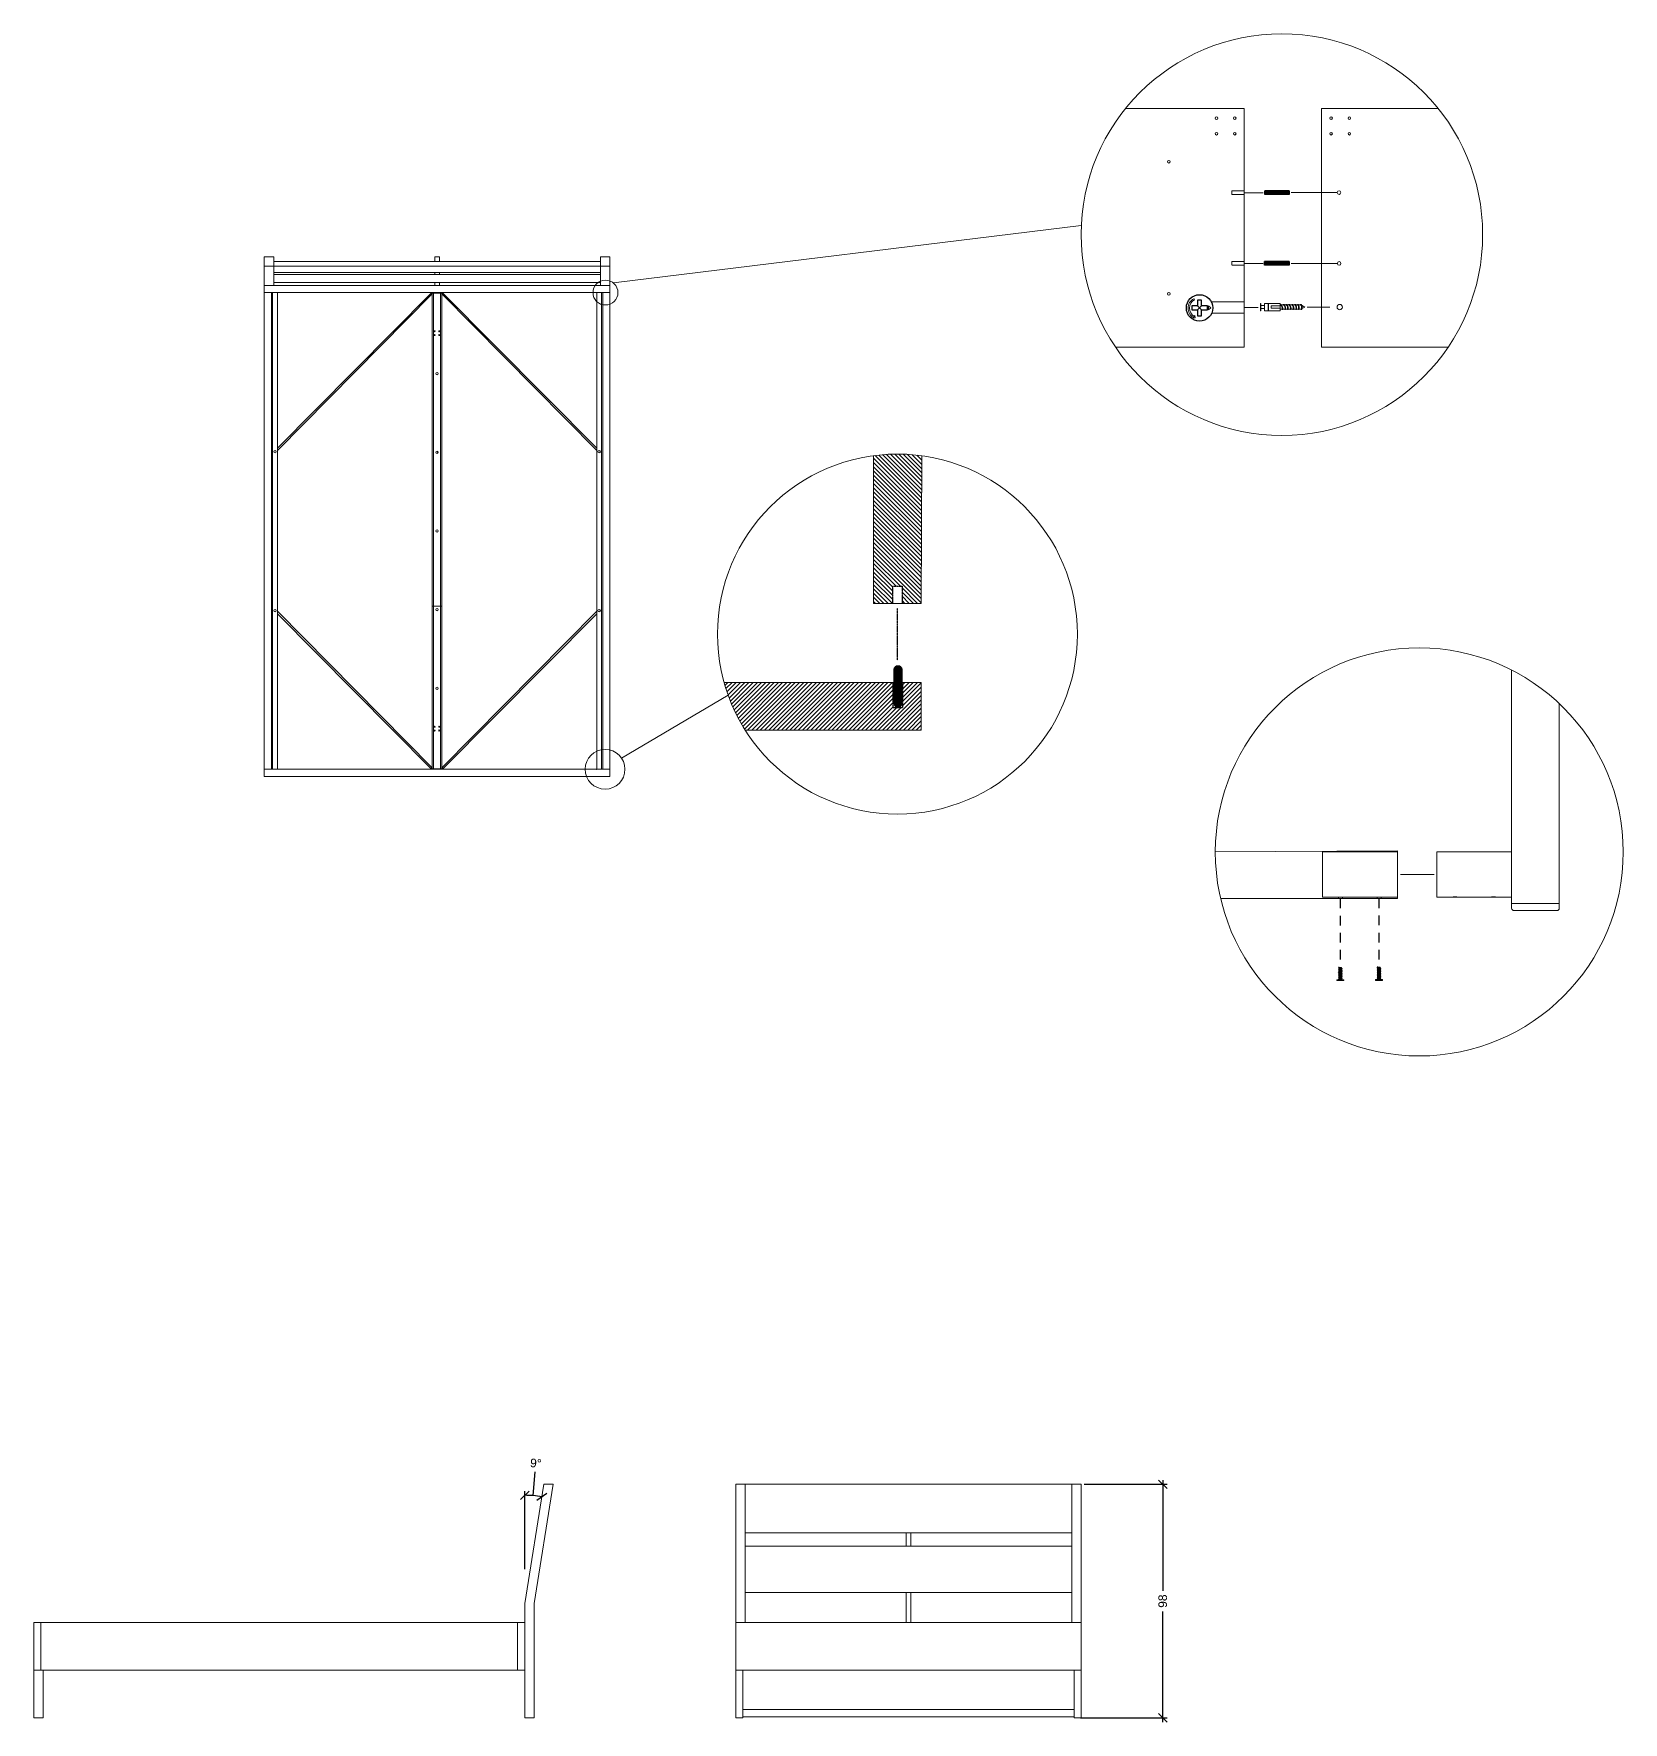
# Model space of a CAD drawing. Header units: inches. Extents: x 157 to 4696, y 42 to 3216.
# Drawn here: x 3013 to 3680, y 2423 to 3131 of the extents above; entities that cross this region are included whole.
import ezdxf

# ---------------------------------------------------------------- set-up
doc = ezdxf.new("R2010")
doc.units = ezdxf.units.IN
doc.header["$MEASUREMENT"] = 0
for name, pattern in [('DASHDOT', [1, 0.5, -0.25, 0, -0.25]), ('HIDDEN', [0.375, 0.25, -0.125]), ('HIDDEN2', [0.1875, 0.125, -0.0625])]:
    doc.linetypes.add(name, pattern=pattern)
for name, color, linetype, lineweight in [('Arredi', 3, 'Continuous', 30), ('quote', 1, 'Continuous', 15), ('Simbologia', 8, 'DASHDOT', 18)]:
    doc.layers.add(name, color=color, linetype=linetype, lineweight=lineweight)
doc.layers.add('Dettagli', color=210, linetype='Continuous', lineweight=0, plot=False)
doc.layers.add('linee di prosp', color=6, linetype='Continuous')
doc.layers.add('viti e cerniere', color=3, linetype='Continuous')
doc.styles.add('ARIAL', font='arial.ttf')
doc.dimstyles.new('TICK_36', dxfattribs={"dimtxt": 3.6, "dimasz": 3.6, "dimexe": 1.8, "dimexo": 1.2, "dimgap": 1.8, "dimtad": 0, "dimdec": 0, "dimzin": 0, "dimdsep": 46, "dimtxsty": 'ARIAL', "dimblk": 'OBLIQUE', "dimcen": 1.8, "dimdle": 1.8, "dimclrd": 256, "dimclrt": 256, "dimadec": 0, "dimazin": 0, "dimtfac": 1, "dimtdec": 0, "dimtmove": 1, "dimatfit": 3, "dimldrblk": 'OPEN90', "dimfxl": 1, "dimtfill": 1, "dimtolj": 1, "dimtzin": 0, "dimarcsym": 0})

# ---------------------------------------------------------------- blocks, each defined once
blk = doc.blocks.new('_Oblique')
at = {"color": 0, "linetype": 'ByBlock', "lineweight": -2}
blk.add_line((-0.5, -0.5), (0.5, 0.5), dxfattribs=at)
blk = doc.blocks.new('*D46')
at = {"layer": 'Defpoints', "color": 0, "linetype": 'Continuous', "transparency": 16777216}
for p in [(3224.06, 2517.89), (3226.88, 2520.34), (3219.27, 2485.91), (3219.27, 2472.75), (3219.27, 2472.75)]:
    blk.add_point(p, dxfattribs=at)
at = {"layer": 'Simbologia', "linetype": 'Continuous', "lineweight": -2, "transparency": 16777216}
blk.add_line((3222.86, 2518), (3223.66, 2527.97), dxfattribs=at)
at = {"layer": 'Simbologia', "color": 0, "linetype": 'Continuous', "lineweight": -2, "transparency": 16777216}
blk.add_line((3219.27, 2487.11), (3219.27, 2519.95), dxfattribs=at)
at = {"layer": 'Simbologia', "linetype": 'Continuous', "lineweight": -2, "transparency": 16777216}
blk.add_arc((3219.27, 2472.75), 45.39, 80.90972, 90, dxfattribs=at)
at = {"layer": 'Simbologia', "linetype": 'Continuous', "lineweight": -2, "transparency": 16777216, "xscale": 3.6, "yscale": 3.6, "zscale": 3.6}
for p, rotation in [((3219.27, 2518.15), 180.0000000000007), ((3226.44, 2517.58), 350.9097230791774)]:
    blk.add_blockref('_Oblique', p, dxfattribs=dict(at, rotation=rotation))
at = {"layer": 'Simbologia', "linetype": 'Continuous', "transparency": 16777216, "insert": (3223.94, 2531.6), "char_height": 3.6, "attachment_point": 5, "rotation": 355.45486, "style": 'ARIAL', "bg_fill": 3, "box_fill_scale": 1.25, "bg_fill_color": 256, "bg_fill_true_color": 13158600, "bg_fill_transparency": 0}
blk.add_mtext('\\A1;9°', dxfattribs=at)
blk = doc.blocks.new('_Open90')
at = {"color": 0, "linetype": 'ByBlock', "lineweight": -2}
for p, q in [((0, 0), (-1, 0)), ((-0.5, 0.5), (0, 0)), ((0, 0), (-0.5, -0.5))]:
    blk.add_line(p, q, dxfattribs=at)
blk = doc.blocks.new('*D48')
at = {"layer": 'Defpoints', "color": 0, "linetype": 'Continuous', "transparency": 16777216}
for p in [(3452.8, 2522.75), (3451.3, 2424.75), (3486.99, 2424.75)]:
    blk.add_point(p, dxfattribs=at)
at = {"layer": 'Simbologia', "color": 0, "linetype": 'Continuous', "lineweight": -2, "transparency": 16777216}
for p, q in [((3454, 2522.75), (3488.79, 2522.75)), ((3452.5, 2424.75), (3488.79, 2424.75))]:
    blk.add_line(p, q, dxfattribs=at)
at = {"layer": 'Simbologia', "linetype": 'Continuous', "lineweight": -2, "transparency": 16777216}
for p, q in [((3486.99, 2524.55), (3486.99, 2478.13)), ((3486.99, 2422.95), (3486.99, 2469.37))]:
    blk.add_line(p, q, dxfattribs=at)
at = {"layer": 'Simbologia', "linetype": 'Continuous', "lineweight": -2, "transparency": 16777216, "xscale": 3.6, "yscale": 3.6, "zscale": 3.6}
for p, rotation in [((3486.99, 2522.75), 90), ((3486.99, 2424.75), 270)]:
    blk.add_blockref('_Oblique', p, dxfattribs=dict(at, rotation=rotation))
at = {"layer": 'Simbologia', "linetype": 'Continuous', "transparency": 16777216, "insert": (3486.99, 2473.75), "char_height": 3.6, "attachment_point": 5, "rotation": 90, "style": 'ARIAL', "bg_fill": 3, "box_fill_scale": 1.25, "bg_fill_color": 256, "bg_fill_true_color": 13158600, "bg_fill_transparency": 0}
blk.add_mtext('\\A1;98', dxfattribs=at)
blk = doc.blocks.new('tassello')
at = {"layer": 'viti e cerniere', "linetype": 'ByBlock', "lineweight": 100}
for p, q in [((0, 0.51), (0.21, 0.7)), ((0, 0.51), (0, 0.18)), ((0.21, 0), (0, 0.18)), ((0.21, 0.7), (3.71, 0.7)), ((0.21, 0.7), (0.21, 0)), ((0.21, 0.7), (0.21, 0.52)), ((0.21, 0.52), (0.75, 0.52)), ((0.21, 0.35), (0.9, 0.35)), ((0.9, 0.17), (0.21, 0.17)), ((0.75, 0.52), (3.71, 0.52)), ((0.9, 0.35), (0.9, 0.35)), ((0.9, 0.35), (3.71, 0.35)), ((0.9, 0.17), (3.71, 0.17)), ((3.92, 0.51), (3.71, 0.7)), ((3.71, 0.7), (3.71, 0)), ((3.71, 0), (3.92, 0.18)), ((3.92, 0.51), (3.92, 0.18)), ((3.71, 0), (0.21, 0))]:
    blk.add_line(p, q, dxfattribs=at)

msp = doc.modelspace()

# ---------------------------------------------------------------- hatches: boundary and pattern name
at = {"layer": 'Simbologia', "linetype": 'Continuous'}
h = msp.add_hatch(dxfattribs=at)
h.set_pattern_fill('ANSI31', color=256, scale=10, angle=90)
h.set_pattern_definition([(135, (-587.3917, 505.1594), (-0.88388348, -0.88388348), [])])
h.paths.add_polyline_path([(3365.666, 2892.289), (3373.72, 2892.289), (3373.72, 2899.467), (3377.611, 2899.467), (3377.611, 2892.289), (3385.666, 2892.289), (3385.837, 2954.25, 0.0670838), (3365.666, 2954.274)])
h = msp.add_hatch(dxfattribs=at)
h.set_pattern_fill('ANSI31', color=256, scale=10, angle=180)
h.set_pattern_definition([(225, (-587.3917, 505.1594), (0.88388348, -0.88388348), [])])
h.paths.add_polyline_path([(3385.666, 2839.118), (3385.666, 2859.118), (3377.806, 2859.118), (3377.806, 2848.558), (3373.915, 2848.558), (3373.915, 2859.118), (3302.938, 2859.118, 0.0728292), (3311.814, 2839.118)])

# ---------------------------------------------------------------- linework, layer by layer
at = {"layer": 'Arredi', "color": 0}
for p, q in [((3540.017, 3065.42), (3529.773, 3065.42)), ((3540.017, 3065.055), (3529.773, 3065.055)), ((3540.017, 3064.771), (3529.773, 3064.771)), ((3540.017, 3064.511), (3529.773, 3064.511)), ((3540.017, 3064.233), (3529.773, 3064.233)), ((3540.017, 3063.9), (3529.773, 3063.9)), ((3539.995, 3035.687), (3529.751, 3035.687)), ((3539.995, 3035.322), (3529.751, 3035.322)), ((3539.995, 3035.038), (3529.751, 3035.038)), ((3539.995, 3034.778), (3529.751, 3034.778)), ((3539.995, 3034.5), (3529.751, 3034.5)), ((3539.995, 3034.168), (3529.751, 3034.168))]:
    msp.add_line(p, q, dxfattribs=at)
for points in [[(3529.773, 3065.42), (3540.017, 3065.42), (3540.017, 3063.9), (3529.773, 3063.9)], [(3529.751, 3035.687), (3539.995, 3035.687), (3539.995, 3034.168), (3529.751, 3034.168)]]:
    msp.add_lwpolyline(points, close=True, dxfattribs=at)
at = {"layer": 'Dettagli', "color": 0, "linetype": 'Continuous'}
for p, q in [((3536.326, 3017.909), (3536.326, 3017.909)), ((3536.59, 3017.714), (3536.326, 3017.714)), ((3537.919, 3017.714), (3537.575, 3017.714)), ((3538.992, 3017.714), (3538.649, 3017.714)), ((3540.15, 3017.714), (3539.801, 3017.714)), ((3541.464, 3017.714), (3541.139, 3017.714)), ((3542.63, 3017.714), (3542.3, 3017.714)), ((3543.851, 3017.714), (3543.538, 3017.714)), ((3545.022, 3017.714), (3544.705, 3017.714)), ((3546.559, 3016.574), (3545.222, 3017.384)), ((3537.356, 3015.561), (3537.133, 3015.561)), ((3538.498, 3015.561), (3538.282, 3015.561)), ((3539.56, 3015.561), (3539.345, 3015.561)), ((3540.777, 3015.561), (3540.559, 3015.561)), ((3541.844, 3015.561), (3541.636, 3015.561)), ((3543.064, 3015.561), (3542.853, 3015.561)), ((3544.092, 3015.561), (3543.891, 3015.561)), ((3544.855, 3015.675), (3545.184, 3015.849)), ((3545.316, 3015.561), (3545.112, 3015.561)), ((3545.428, 3015.977), (3546.559, 3016.574))]:
    msp.add_line(p, q, dxfattribs=at)
for points in [[(3528.128, 3014.997), (3528.128, 3018.127), (3528.01, 3018.127), (3528.01, 3014.997)], [(3531.326, 3014.997), (3531.326, 3018.127), (3531.19, 3018.127), (3531.19, 3014.997)], [(3529.729, 3017.274), (3529.729, 3015.981), (3528.128, 3015.981), (3528.128, 3017.274)], [(3536.326, 3016.153), (3536.326, 3017.14), (3532.483, 3017.14), (3532.483, 3016.153)]]:
    msp.add_lwpolyline(points, close=True, dxfattribs=at)
for points in [[(3531.675, 3014.997), (3529.729, 3014.997), (3529.729, 3018.127), (3531.675, 3018.127)], [(3531.801, 3018.127), (3536.326, 3018.127), (3536.326, 3014.997), (3531.801, 3014.997)], [(3537.146, 3015.675), (3536.326, 3015.675), (3536.326, 3017.606), (3536.359, 3017.606)], [(3536.708, 3017.606), (3537.686, 3017.606)], [(3538.017, 3017.606), (3538.759, 3017.606)], [(3539.089, 3017.606), (3539.918, 3017.606)], [(3540.253, 3017.606), (3541.23, 3017.606)], [(3541.544, 3017.606), (3542.396, 3017.606)], [(3542.715, 3017.606), (3543.616, 3017.606)], [(3543.921, 3017.606), (3544.788, 3017.606)], [(3538.302, 3015.675), (3537.374, 3015.675)], [(3539.365, 3015.675), (3538.523, 3015.675)], [(3540.577, 3015.675), (3539.586, 3015.675)], [(3541.665, 3015.675), (3540.8, 3015.675)], [(3542.88, 3015.675), (3541.878, 3015.675)], [(3543.927, 3015.675), (3543.096, 3015.675)], [(3544.855, 3015.675), (3544.135, 3015.675)]]:
    msp.add_lwpolyline(points, dxfattribs=at)
for centre, start, end in [((3534.858, 3015.868), 352.29562, 50.25391), ((3535.097, 3015.97), 349.731763, 49.437145), ((3536.031, 3016.015), 348.59175, 47.744307), ((3536.27, 3016.116), 345.995783, 44.103487), ((3537.096, 3016.024), 348.361488, 47.409854), ((3537.335, 3016.125), 345.763133, 43.790117), ((3538.3, 3015.976), 349.568168, 49.190284), ((3538.539, 3016.078), 346.98181, 45.454157), ((3539.426, 3016.185), 344.21762, 41.756437), ((3539.665, 3016.287), 341.567988, 38.445553), ((3540.631, 3016.138), 345.444744, 43.364423), ((3540.87, 3016.239), 342.811975, 39.974111), ((3541.721, 3016.311), 340.936067, 37.685501), ((3541.96, 3016.412), 338.233937, 34.550471), ((3542.926, 3016.263), 342.184537, 39.197652), ((3543.165, 3016.365), 339.503689, 36.001238)]:
    msp.add_arc(centre, 2.296, start, end, dxfattribs=at)
at = {"layer": 'linee di prosp', "linetype": 'HIDDEN2'}
for p, q in [((3373.72, 2892.289), (3373.72, 2899.467)), ((3373.72, 2899.467), (3377.611, 2899.467)), ((3377.611, 2899.467), (3377.611, 2892.289))]:
    msp.add_line(p, q, dxfattribs=at)
msp.add_lwpolyline([(3377.806, 2859.118), (3377.806, 2848.558), (3373.915, 2848.558), (3373.915, 2859.118)], dxfattribs=at)
at = {"layer": 'quote', "color": 0}
for p, q in [((3110.003, 2819.704), (3110.003, 3037.704)), ((3110.003, 3037.704), (3114.003, 3037.704)), ((3110.003, 3037.704), (3114.003, 3037.704)), ((3110.003, 3033.704), (3110.003, 3037.704)), ((3114.003, 3033.704), (3110.003, 3033.704)), ((3114.003, 3037.704), (3114.003, 3033.704)), ((3114.003, 3033.704), (3114.003, 3035.704)), ((3114.003, 3035.704), (3198.207, 3035.704)), ((3114.003, 3029.704), (3114.003, 3033.704)), ((3114.003, 3033.704), (3198.504, 3033.704)), ((3251.003, 3033.704), (3166.501, 3033.704)), ((3251.003, 3035.704), (3166.798, 3035.704)), ((3183.503, 3037.704), (3181.503, 3037.704)), ((3181.503, 3037.704), (3181.503, 3035.704)), ((3181.503, 3035.704), (3183.503, 3035.704)), ((3181.503, 3035.704), (3183.503, 3035.704)), ((3182.503, 3033.704), (3181.503, 3033.704)), ((3183.503, 3035.704), (3183.503, 3037.704)), ((3255.003, 3037.704), (3251.003, 3037.704)), ((3255.003, 3037.704), (3251.003, 3037.704)), ((3251.003, 3037.704), (3251.003, 3033.704)), ((3251.003, 3033.704), (3251.003, 3035.704)), ((3251.003, 3033.704), (3255.003, 3033.704)), ((3251.003, 3025.704), (3251.003, 3033.704)), ((3251.003, 3031.704), (3251.003, 3030.268)), ((3255.003, 3037.704), (3255.003, 2819.704)), ((3255.003, 2819.704), (3255.003, 3037.704)), ((3255.003, 3033.704), (3255.003, 3037.704)), ((3110.003, 3025.704), (3255.003, 3025.704)), ((3110.003, 3025.704), (3114.003, 3025.704)), ((3114.003, 3031.078), (3251.003, 3031.078)), ((3251.003, 3030.268), (3114.003, 3030.268)), ((3114.003, 3030.268), (3114.003, 3027.704)), ((3114.003, 3025.704), (3114.003, 3029.704)), ((3114.003, 3026.875), (3251.003, 3026.875)), ((3181.503, 3031.078), (3181.503, 3030.268)), ((3181.503, 3026.875), (3181.503, 3025.704)), ((3183.503, 3031.078), (3183.503, 3030.268)), ((3183.503, 3026.875), (3183.503, 3025.704)), ((3110.003, 3022.704), (3255.003, 3022.704)), ((3113.003, 2822.704), (3113.003, 3022.704)), ((3113.003, 2822.704), (3113.003, 3022.704)), ((3113.503, 2822.704), (3113.503, 3022.704)), ((3115.503, 2822.704), (3115.503, 3022.704)), ((3180.078, 3022.497), (3115.503, 2957.463)), ((3115.503, 2956.381), (3180.503, 3022.104)), ((3180.003, 3022.504), (3180.003, 3022.704)), ((3180.503, 3022.504), (3180.003, 3022.504)), ((3180.376, 3022.504), (3180.376, 3022.704)), ((3182.503, 3022.704), (3180.503, 3022.704)), ((3180.503, 3022.704), (3181.003, 3022.704)), ((3180.503, 3022.504), (3180.503, 2822.904)), ((3180.503, 3022.504), (3184.503, 3022.504)), ((3181.003, 3022.504), (3181.003, 2822.904)), ((3184.503, 3022.704), (3184.003, 3022.704)), ((3184.003, 3022.504), (3184.003, 2822.904)), ((3184.503, 2822.904), (3184.503, 3022.504)), ((3184.503, 3022.504), (3185.003, 3022.504)), ((3249.503, 2956.381), (3184.503, 3022.104)), ((3184.629, 3022.504), (3184.629, 3022.704)), ((3184.927, 3022.497), (3249.503, 2957.463)), ((3185.003, 3022.504), (3185.003, 3022.704)), ((3249.503, 2822.704), (3249.503, 3022.704)), ((3252.003, 3022.704), (3251.503, 3022.704)), ((3251.503, 3022.704), (3251.503, 2822.704)), ((3252.003, 3022.704), (3252.003, 2822.704)), ((3115.503, 2889.304), (3115.503, 2955.904)), ((3182.503, 2955.704), (3183.1, 2955.704)), ((3180.503, 2891.169), (3184.503, 2891.169)), ((3115.503, 2822.704), (3115.503, 2889.304)), ((3115.503, 2889.027), (3180.503, 2823.305)), ((3180.078, 2822.911), (3115.503, 2887.945)), ((3249.503, 2889.027), (3184.503, 2823.305)), ((3184.927, 2822.911), (3249.503, 2887.945)), ((3633.39, 2864.337), (3633.39, 2766.366)), ((3653.39, 2850.257), (3653.39, 2766.366)), ((3255.003, 2822.704), (3110.003, 2822.704)), ((3255.003, 2819.704), (3110.003, 2819.704)), ((3113.003, 2822.704), (3253.003, 2822.704)), ((3113.003, 2822.704), (3113.503, 2822.704)), ((3113.503, 2822.704), (3115.503, 2822.704)), ((3180.503, 2822.904), (3180.003, 2822.904)), ((3180.003, 2822.904), (3180.003, 2822.704)), ((3180.376, 2822.904), (3180.376, 2822.704)), ((3180.503, 2822.904), (3184.503, 2822.904)), ((3180.503, 2822.704), (3184.503, 2822.704)), ((3184.503, 2822.904), (3185.003, 2822.904)), ((3184.629, 2822.904), (3184.629, 2822.704)), ((3185.003, 2822.904), (3185.003, 2822.704)), ((3251.503, 2822.704), (3249.503, 2822.704)), ((3251.503, 2822.704), (3249.503, 2822.704)), ((3509.04, 2788.031), (3585.435, 2788.531)), ((3511.581, 2768.531), (3585.435, 2768.531)), ((3227.266, 2522.752), (3219.266, 2472.752)), ((3223.266, 2472.752), (3231.266, 2522.752)), ((3231.266, 2522.752), (3227.266, 2522.752)), ((3307.797, 2424.752), (3307.797, 2522.752)), ((3307.797, 2522.752), (3452.797, 2522.752)), ((3307.797, 2522.752), (3311.797, 2522.752)), ((3311.797, 2522.752), (3311.797, 2464.752)), ((3449.797, 2522.752), (3448.797, 2522.752)), ((3448.797, 2522.752), (3448.797, 2464.752)), ((3452.797, 2522.752), (3449.797, 2522.752)), ((3452.797, 2522.752), (3452.797, 2464.752)), ((3311.797, 2502.373), (3448.797, 2502.373)), ((3379.297, 2496.796), (3379.297, 2502.373)), ((3379.297, 2502.373), (3381.297, 2502.373)), ((3381.297, 2502.373), (3381.297, 2496.796)), ((3448.797, 2506.309), (3448.797, 2502.038)), ((3448.797, 2496.796), (3311.797, 2496.796)), ((3219.266, 2469.752), (3219.266, 2472.752)), ((3223.266, 2472.752), (3223.266, 2424.752)), ((3311.797, 2477.435), (3448.797, 2477.435)), ((3379.297, 2464.752), (3379.297, 2477.435)), ((3380.297, 2477.435), (3381.297, 2477.435)), ((3381.297, 2477.435), (3381.297, 2464.752)), ((3219.266, 2464.752), (3219.266, 2469.752)), ((3013.266, 2424.752), (3013.266, 2464.752)), ((3013.266, 2464.752), (3219.266, 2464.752)), ((3013.266, 2464.752), (3016.266, 2464.752)), ((3016.266, 2464.752), (3016.266, 2444.752)), ((3016.266, 2464.752), (3216.266, 2464.752)), ((3216.266, 2464.752), (3216.266, 2444.752)), ((3219.266, 2424.752), (3219.266, 2464.752)), ((3307.797, 2424.752), (3307.797, 2464.752)), ((3307.797, 2464.752), (3452.797, 2464.752)), ((3310.797, 2464.752), (3452.797, 2464.752)), ((3381.297, 2464.752), (3379.297, 2464.752)), ((3452.797, 2464.752), (3449.797, 2464.752)), ((3452.797, 2464.752), (3452.797, 2424.752)), ((3013.266, 2444.752), (3017.266, 2444.752)), ((3016.266, 2444.752), (3216.266, 2444.752)), ((3017.266, 2444.752), (3017.266, 2424.752)), ((3216.266, 2444.752), (3219.266, 2444.752)), ((3307.797, 2444.752), (3452.797, 2444.752)), ((3310.797, 2424.752), (3310.797, 2444.752)), ((3449.797, 2444.752), (3449.797, 2424.752)), ((3016.266, 2424.752), (3013.266, 2424.752)), ((3017.266, 2424.752), (3016.266, 2424.752)), ((3219.266, 2424.752), (3223.266, 2424.752)), ((3307.797, 2424.752), (3307.797, 2425.252)), ((3310.797, 2424.752), (3307.797, 2424.752)), ((3449.797, 2428.252), (3310.797, 2428.252)), ((3310.797, 2425.252), (3449.797, 2425.252)), ((3452.797, 2424.752), (3449.797, 2424.752)), ((3452.797, 2425.252), (3452.797, 2428.252))]:
    msp.add_line(p, q, dxfattribs=at)
for centre, radius in [((3180.324, 3022.312), 0.136), ((3184.681, 3022.312), 0.136), ((3181.442, 3006.474), 0.218), ((3181.442, 3004.837), 0.218), ((3183.412, 3006.431), 0.218), ((3183.412, 3004.837), 0.218), ((3182.503, 2988.704), 0.5), ((3114.496, 2955.904), 0.5), ((3182.503, 2955.704), 0.5), ((3250.503, 2955.904), 0.5), ((3182.503, 2922.704), 0.5), ((3182.503, 2889.704), 0.5), ((3114.494, 2889.304), 0.5), ((3250.503, 2889.304), 0.5), ((3182.503, 2856.704), 0.5), ((3181.442, 2840.571), 0.218), ((3183.412, 2840.571), 0.218), ((3181.442, 2838.934), 0.218), ((3183.412, 2838.977), 0.218), ((3180.324, 2823.097), 0.136), ((3184.681, 2823.097), 0.136)]:
    msp.add_circle(centre, radius, dxfattribs=at)
for centre, start, end in [((3180.324, 3022.312), 135.340826, 310.584372), ((3184.681, 3022.312), 229.415628, 44.659174), ((3180.324, 2823.097), 49.415628, 224.659174), ((3184.681, 2823.097), 315.340826, 130.584372)]:
    msp.add_arc(centre, 0.274, start, end, dxfattribs=at)
msp.add_point((3249.503, 2822.704), dxfattribs=at)
at = {"layer": 'Simbologia', "linetype": 'Continuous'}
for p, q in [((3507.023, 3099.853), (3515.047, 3099.853)), ((3520.634, 3099.853), (3519.309, 3099.853)), ((3521.134, 3099.353), (3521.134, 3097.992)), ((3553.666, 3049.853), (3553.666, 3099.853)), ((3521.134, 3091.351), (3521.134, 2999.853)), ((3529.087, 3064.549), (3521.158, 3064.549)), ((3560.2, 3064.66), (3540.944, 3064.66)), ((3256.489, 3026.729), (3452.814, 3050.789)), ((3529.091, 3034.927), (3521.163, 3034.927)), ((3560.258, 3034.927), (3540.864, 3034.927)), ((3500.314, 3019.668), (3499.992, 3020.13)), ((3521.134, 3018.775), (3521.134, 3014.097)), ((3499.727, 3011.937), (3500.39, 3013.045)), ((3500.597, 3012.111), (3499.727, 3011.937)), ((3500.39, 3013.045), (3500.597, 3012.111)), ((3506.128, 3015.42), (3506.128, 3017.065)), ((3506.128, 3017.065), (3507.193, 3016.242)), ((3507.193, 3016.242), (3506.128, 3015.42)), ((3521.134, 3014.097), (3521.134, 3016.436)), ((3521.134, 3016.436), (3526.975, 3016.436)), ((3547.537, 3016.581), (3557.049, 3016.581)), ((3365.666, 2892.289), (3365.666, 2954.274)), ((3385.666, 2892.289), (3385.837, 2954.25)), ((3385.666, 2892.289), (3365.666, 2892.289)), ((3302.938, 2859.118), (3385.666, 2859.118)), ((3385.666, 2859.118), (3385.666, 2839.118)), ((3259.921, 2827.374), (3304.651, 2853.761)), ((3385.666, 2839.118), (3311.814, 2839.118)), ((3585.435, 2768.531), (3585.435, 2788.531)), ((3633.39, 2788.031), (3601.946, 2788.031)), ((3601.946, 2769.031), (3601.946, 2788.031)), ((3633.39, 2768.531), (3633.39, 2788.531)), ((3600.872, 2778.531), (3586.709, 2778.531)), ((3633.39, 2769.781), (3633.39, 2767.281)), ((3585.456, 2768.531), (3554.013, 2768.531)), ((3633.39, 2769.031), (3601.946, 2769.031)), ((3653.39, 2766.366), (3633.39, 2766.366)), ((3561.972, 2739.58), (3561.04, 2739.58)), ((3561.04, 2738.902), (3561.04, 2739.285)), ((3561.04, 2738.225), (3561.04, 2738.607)), ((3561.04, 2737.547), (3561.04, 2737.929)), ((3561.04, 2736.869), (3561.04, 2737.251)), ((3561.04, 2736.191), (3561.04, 2736.573)), ((3561.972, 2739.331), (3561.972, 2739.58)), ((3578.182, 2739.639), (3577.251, 2739.639)), ((3577.251, 2738.961), (3577.251, 2739.344)), ((3577.251, 2738.284), (3577.251, 2738.666)), ((3577.251, 2737.606), (3577.251, 2737.988)), ((3577.251, 2736.928), (3577.251, 2737.31)), ((3577.251, 2736.25), (3577.251, 2736.632)), ((3578.182, 2739.39), (3578.182, 2739.639))]:
    msp.add_line(p, q, dxfattribs=at)
at = {"layer": 'Simbologia', "color": 6, "linetype": 'HIDDEN'}
for p, q in [((3515.929, 3065.42), (3515.929, 3063.9)), ((3515.929, 3065.42), (3521.116, 3065.42)), ((3521.116, 3063.9), (3515.929, 3063.9)), ((3515.948, 3035.687), (3515.948, 3034.168)), ((3515.948, 3035.687), (3521.134, 3035.687)), ((3521.134, 3034.168), (3515.948, 3034.168)), ((3521.134, 3018.775), (3507.39, 3018.775)), ((3507.57, 3014.097), (3521.134, 3014.097))]:
    msp.add_line(p, q, dxfattribs=at)
at = {"layer": 'Simbologia', "color": 6, "linetype": 'Continuous'}
for p, q in [((3585.435, 2788.031), (3553.991, 2788.031)), ((3553.991, 2769.031), (3553.991, 2788.031)), ((3585.435, 2769.031), (3553.991, 2769.031))]:
    msp.add_line(p, q, dxfattribs=at)
at = {"layer": 'Simbologia', "linetype": 'Continuous'}
for points in [[(3471.363, 3099.853), (3521.134, 3099.853), (3521.134, 3086.413)], [(3606.793, 2999.853), (3553.666, 2999.853), (3553.666, 3099.853), (3602.593, 3099.853)], [(3521.134, 2999.853), (3467.163, 2999.853)]]:
    msp.add_lwpolyline(points, dxfattribs=at)
msp.add_lwpolyline([(3633.39, 2864.337), (3633.39, 2864.337), (3633.39, 2764.417, 0.4142136), (3634.39, 2763.417), (3652.39, 2763.417, 0.4142136), (3653.39, 2764.417), (3653.39, 2850.257)], format="xyb", dxfattribs=at)
for points in [[(3560.647, 2768.531), (3562.491, 2768.531), (3562.491, 2768.531), (3560.647, 2768.531)], [(3608.581, 2769.031), (3610.425, 2769.031), (3610.425, 2769.031), (3608.581, 2769.031)], [(3562.921, 2734.051), (3562.921, 2734.415), (3560.091, 2734.415), (3560.091, 2734.051)], [(3579.131, 2734.11), (3579.131, 2734.474), (3576.302, 2734.474), (3576.302, 2734.11)], [(3016.266, 2464.752), (3216.266, 2464.752), (3216.266, 2444.752), (3016.266, 2444.752)]]:
    msp.add_lwpolyline(points, close=True, dxfattribs=at)
at = {"layer": 'Simbologia', "color": 6, "linetype": 'Continuous'}
for points in [[(3560.764, 2768.531), (3562.375, 2768.531), (3562.375, 2769.031), (3560.764, 2769.031)], [(3577.012, 2768.531), (3578.624, 2768.531), (3578.624, 2769.031), (3577.012, 2769.031)], [(3608.798, 2769.031), (3610.41, 2769.031), (3610.41, 2769.207), (3608.798, 2769.207)], [(3624.945, 2769.031), (3626.557, 2769.031), (3626.557, 2769.207), (3624.945, 2769.207)]]:
    msp.add_lwpolyline(points, close=True, dxfattribs=at)
at = {"layer": 'Simbologia', "linetype": 'Continuous'}
for centre, radius in [((3536.978, 3047.009), 84.249), ((3509.509, 3095.89), 0.548), ((3517.18, 3095.89), 0.548), ((3557.62, 3095.89), 0.548), ((3565.291, 3095.89), 0.548), ((3509.509, 3089.324), 0.548), ((3517.18, 3089.324), 0.548), ((3557.62, 3089.324), 0.548), ((3565.291, 3089.324), 0.548), ((3489.537, 3077.577), 0.548), ((3560.96, 3064.66), 0.76), ((3561.018, 3034.927), 0.76), ((3253.156, 3022.704), 5.226), ((3489.537, 3022.128), 0.548), ((3561.254, 3016.61), 1.134), ((3375.666, 2879.428), 75.511), ((3594.627, 2788.031), 85.587), ((3253.003, 2822.704), 8.347)]:
    msp.add_circle(centre, radius, dxfattribs=at)
for centre, radius, start, end in [((3502.179, 3016.134), 4.555, 118.700569, 239.750149), ((3502.218, 3016.138), 4.011, 118.353193, 239.38637)]:
    msp.add_arc(centre, radius, start, end, dxfattribs=at)
at = {"layer": 'viti e cerniere'}
for p, q in [((3503.272, 3019.531), (3501.627, 3019.531)), ((3501.627, 3019.531), (3501.627, 3017.065)), ((3503.272, 3017.065), (3503.272, 3019.531)), ((3499.131, 3017.065), (3499.131, 3015.42)), ((3501.627, 3017.065), (3499.131, 3017.065)), ((3499.131, 3015.42), (3501.627, 3015.42)), ((3503.272, 3017.065), (3501.627, 3015.42)), ((3503.272, 3015.42), (3501.627, 3017.065)), ((3501.627, 3015.42), (3501.627, 3012.953)), ((3501.627, 3012.953), (3503.272, 3012.953)), ((3505.71, 3017.065), (3503.272, 3017.065)), ((3503.272, 3012.953), (3503.272, 3015.42)), ((3503.272, 3015.42), (3505.71, 3015.42)), ((3505.71, 3015.42), (3505.71, 3017.065)), ((3561.598, 2764.416), (3561.598, 2768.472)), ((3577.808, 2764.475), (3577.808, 2768.292)), ((3561.598, 2757.228), (3561.598, 2761.284)), ((3577.808, 2757.287), (3577.808, 2761.343)), ((3561.598, 2750.039), (3561.598, 2754.096)), ((3577.808, 2750.098), (3577.808, 2754.155)), ((3561.598, 2742.851), (3561.598, 2746.907)), ((3577.808, 2742.91), (3577.808, 2746.966)), ((3561.04, 2735.513), (3561.04, 2735.895)), ((3561.04, 2734.835), (3561.04, 2735.218)), ((3561.04, 2734.415), (3561.04, 2734.54)), ((3561.972, 2738.653), (3561.972, 2739.035)), ((3561.972, 2737.975), (3561.972, 2738.358)), ((3561.972, 2737.297), (3561.972, 2737.68)), ((3561.972, 2736.619), (3561.972, 2737.002)), ((3561.972, 2735.941), (3561.972, 2736.324)), ((3561.972, 2735.263), (3561.972, 2735.646)), ((3561.972, 2734.585), (3561.972, 2734.968)), ((3577.251, 2735.572), (3577.251, 2735.954)), ((3577.251, 2734.894), (3577.251, 2735.277)), ((3577.251, 2734.474), (3577.251, 2734.599)), ((3578.182, 2738.712), (3578.182, 2739.094)), ((3578.182, 2738.034), (3578.182, 2738.417)), ((3578.182, 2737.356), (3578.182, 2737.739)), ((3578.182, 2736.678), (3578.182, 2737.061)), ((3578.182, 2736), (3578.182, 2736.383)), ((3578.182, 2735.322), (3578.182, 2735.705)), ((3578.182, 2734.645), (3578.182, 2735.027))]:
    msp.add_line(p, q, dxfattribs=at)
at = {"layer": 'viti e cerniere', "linetype": 'HIDDEN2'}
msp.add_line((3375.666, 2868.419), (3375.666, 2890.437), dxfattribs=at)
at = {"layer": 'viti e cerniere'}
for points in [[(3562.254, 2739.035), (3561.972, 2739.331), (3561.04, 2739.58), (3560.757, 2739.58), (3562.254, 2739.035), (3561.972, 2739.035), (3561.04, 2739.285), (3560.757, 2739.58)], [(3562.254, 2738.358), (3561.972, 2738.653), (3561.04, 2738.902), (3560.757, 2738.902), (3562.254, 2738.358), (3561.972, 2738.358), (3561.04, 2738.607), (3560.757, 2738.902)], [(3562.254, 2737.68), (3561.972, 2737.975), (3561.04, 2738.225), (3560.757, 2738.225), (3562.254, 2737.68), (3561.972, 2737.68), (3561.04, 2737.929), (3560.757, 2738.225)], [(3562.254, 2737.002), (3561.972, 2737.297), (3561.04, 2737.547), (3560.757, 2737.547), (3562.254, 2737.002), (3561.972, 2737.002), (3561.04, 2737.251), (3560.757, 2737.547)], [(3562.254, 2736.324), (3561.972, 2736.619), (3561.04, 2736.869), (3560.757, 2736.869), (3562.254, 2736.324), (3561.972, 2736.324), (3561.04, 2736.573), (3560.757, 2736.869)], [(3562.254, 2735.646), (3561.972, 2735.941), (3561.04, 2736.191), (3560.757, 2736.191), (3562.254, 2735.646), (3561.972, 2735.646), (3561.04, 2735.895), (3560.757, 2736.191)], [(3562.254, 2734.968), (3561.972, 2735.263), (3561.04, 2735.513), (3560.757, 2735.513), (3562.254, 2734.968), (3561.972, 2734.968), (3561.04, 2735.218), (3560.757, 2735.513)], [(3562.135, 2734.415), (3561.972, 2734.585), (3561.04, 2734.835), (3560.757, 2734.835), (3561.912, 2734.415)], [(3561.506, 2734.415), (3561.04, 2734.54), (3560.757, 2734.835)], [(3578.465, 2739.094), (3578.182, 2739.39), (3577.251, 2739.639), (3576.968, 2739.639), (3578.465, 2739.094), (3578.182, 2739.094), (3577.251, 2739.344), (3576.968, 2739.639)], [(3578.465, 2738.417), (3578.182, 2738.712), (3577.251, 2738.961), (3576.968, 2738.961), (3578.465, 2738.417), (3578.182, 2738.417), (3577.251, 2738.666), (3576.968, 2738.961)], [(3578.465, 2737.739), (3578.182, 2738.034), (3577.251, 2738.284), (3576.968, 2738.284), (3578.465, 2737.739), (3578.182, 2737.739), (3577.251, 2737.988), (3576.968, 2738.284)], [(3578.465, 2737.061), (3578.182, 2737.356), (3577.251, 2737.606), (3576.968, 2737.606), (3578.465, 2737.061), (3578.182, 2737.061), (3577.251, 2737.31), (3576.968, 2737.606)], [(3578.465, 2736.383), (3578.182, 2736.678), (3577.251, 2736.928), (3576.968, 2736.928), (3578.465, 2736.383), (3578.182, 2736.383), (3577.251, 2736.632), (3576.968, 2736.928)], [(3578.465, 2735.705), (3578.182, 2736), (3577.251, 2736.25), (3576.968, 2736.25), (3578.465, 2735.705), (3578.182, 2735.705), (3577.251, 2735.954), (3576.968, 2736.25)], [(3578.465, 2735.027), (3578.182, 2735.322), (3577.251, 2735.572), (3576.968, 2735.572), (3578.465, 2735.027), (3578.182, 2735.027), (3577.251, 2735.277), (3576.968, 2735.572)], [(3578.345, 2734.474), (3578.182, 2734.645), (3577.251, 2734.894), (3576.968, 2734.894), (3578.122, 2734.474)], [(3577.716, 2734.474), (3577.251, 2734.599), (3576.968, 2734.894)]]:
    msp.add_lwpolyline(points, dxfattribs=at)
msp.add_circle((3502.449, 3016.242), 5.552, dxfattribs=at)

# ---------------------------------------------------------------- block references
at = {"layer": 'viti e cerniere', "xscale": 4.29953369892246, "yscale": 4.29953369892246, "zscale": 4.29953369892246, "rotation": 270}
msp.add_blockref('tassello', (3374.409, 2865.872), dxfattribs=at)

# ---------------------------------------------------------------- next in the draw order: dimensions: what is measured, and where the dimension line sits
at = {"layer": 'Simbologia', "linetype": 'Continuous'}
dim = msp.add_angular_dim_2l(base=(3224.058, 2517.892), line1=((3219.266, 2472.752), (3219.266, 2485.915)), line2=((3226.88, 2520.341), (3219.266, 2472.752)), dimstyle='TICK_36', dxfattribs=at)
dim.commit()
dim.dimension.update_dxf_attribs({"geometry": '*D46', "text_midpoint": (3223.944, 2531.599)})
dim = msp.add_linear_dim(base=(3486.988, 2424.752), p1=(3452.797, 2522.752), p2=(3451.297, 2424.752), angle=90, dimstyle='TICK_36', dxfattribs=at)
dim.commit()
dim.dimension.update_dxf_attribs({"geometry": '*D48', "text_midpoint": (3486.988, 2473.752)})

doc.saveas('drawing.dxf')
